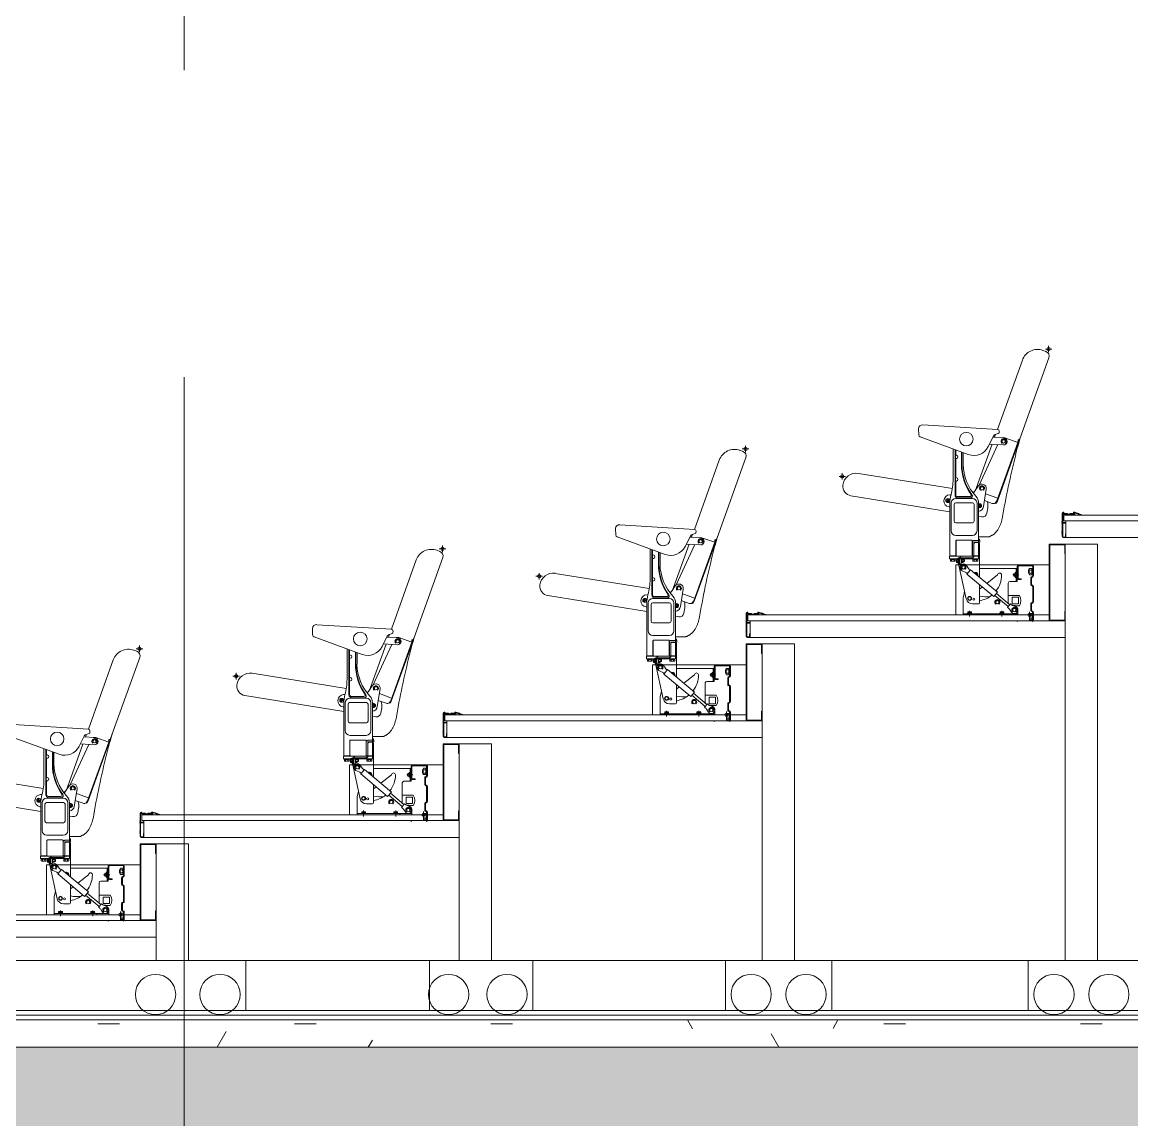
# Model space of a CAD drawing. Header units: millimetres. Extents: x 51154 to 151340, y -24069 to 30962.
# Drawn here: x 122429 to 125871, y -325 to 3080 of the extents above; entities that cross this region are included whole.
import ezdxf

# ---------------------------------------------------------------- set-up
doc = ezdxf.new("R2010")
doc.units = ezdxf.units.MM
for name, pattern in [('IMPORT-CENTRE2', [5625, 3750, -625, 625, -625]), ('IMPORT-HIDDEN2 _5_', [952.5, 635, -317.5]), ('Осевые', [6350, 1270, -952.5, 3175, -952.5])]:
    doc.linetypes.add(name, pattern=pattern)
for name, color, linetype, lineweight in [('Высотные отметки', 7, 'Continuous', 9), ('Отделка 2 _5_-1', 7, 'Continuous', 9), ('Перекрытия', 7, 'Continuous', 9), ('Стены', 7, 'Continuous', 9), ('Структура _1_', 7, 'Continuous', 18), ('Штриховка разреза-2', 7, 'Continuous', 9)]:
    doc.layers.add(name, color=color, linetype=linetype, lineweight=lineweight)
for name, color, linetype, lineweight, true_color in [('Ломаная-1-1', 9, 'Continuous', 9, 0x808080), ('Ломаная-1-2', 9, 'IMPORT-CENTRE2', 9, 0x808080), ('Ломаная-1-3', 9, 'IMPORT-HIDDEN2 _5_', 9, 0x808080), ('Оси-3', 7, 'Осевые', 9, 0xaaaaaa), ('Партер_ТХ_для_Разрез_dwg _2_-1', 9, 'Continuous', 9, 0x808080)]:
    doc.layers.add(name, color=color, linetype=linetype, lineweight=lineweight, true_color=true_color)

# ---------------------------------------------------------------- blocks, each defined once
blk = doc.blocks.new('Партер_ТХ_для_Разрез_dwg_A$C5B5051BF-8380807-Разрез 1-1')
at = {"layer": 'Ломаная-1-1'}
for p, q in [((122794.8, 626.4), (122794.8, 602.3)), ((122798, 628.1), (122799.7, 628.1)), ((122842.2, 627), (122844.2, 626.2)), ((122845.2, 625.9), (122847.2, 625.1)), ((122848.2, 624.8), (122855.3, 622.2)), ((122794.8, 601.3), (122794.8, 599.3)), ((122794.8, 598.3), (122794.8, 596.3)), ((122794.8, 595.3), (122794.8, 571.3)), ((122794.8, 570.3), (122794.8, 568.3)), ((122794.8, 567.3), (122794.8, 565.3)), ((122794.8, 564.3), (122794.8, 554.8))]:
    blk.add_line(p, q, dxfattribs=at)
at = {"layer": 'Ломаная-1-1', "flags": 128}
for points in [[(122796.6, 554.8), (122796.6, 596.3), (122806.8, 596.3), (122806.8, 598.1), (122796.6, 598.1), (122796.6, 624.3), (122809, 624.3), (122810.7, 621.3), (122819.7, 621.3), (122821.5, 624.3), (122832.4, 624.3), (122832.4, 621.3), (122834.2, 621.3), (122834.2, 627.9), (122852.7, 621.3), (122855.1, 621.3)], [(122841.2, 627.3), (122834.2, 629.9), (122830.7, 629.9), (122830.7, 628.1), (122832.4, 628.1), (122832.4, 626.1), (122819.2, 626.1), (122819.2, 624.1), (122811.2, 624.1), (122811.2, 626.1), (122798, 626.1), (122798, 628.1)], [(122799.7, 628.1), (122799.7, 629.9), (122798.3, 629.9)], [(122798.3, 551.3), (122806.8, 551.3), (122806.8, 563.1), (122805, 563.1), (122805, 553.1), (122798.3, 553.1)]]:
    blk.add_lwpolyline(points, dxfattribs=at)
at = {"layer": 'Ломаная-1-1'}
for centre, radius, start, end in [((122798.3, 626.4), 3.5, 90, 180), ((122841.7, 627.1), 0.5, 340.0939, 160.0939), ((122844.7, 626.1), 0.5, 340.0939, 160.0939), ((122847.7, 625), 0.5, 340.0939, 160.0939), ((122855.1, 621.8), 0.5, 270, 70.0939), ((122794.8, 601.8), 0.5, 90, 270), ((122794.8, 598.8), 0.5, 90, 270), ((122794.8, 595.8), 0.5, 90, 270), ((122794.8, 570.8), 0.5, 90, 270), ((122794.8, 567.8), 0.5, 90, 270), ((122794.8, 564.8), 0.5, 90, 270), ((122798.3, 554.8), 3.5, 180, 270), ((122798.3, 554.8), 1.7, 180, 270)]:
    blk.add_arc(centre, radius, start, end, dxfattribs=at)
blk = doc.blocks.new('Партер_ТХ_для_Разрез_dwg_A$C7A8620E8-8380808-Разрез 1-1')
at = {"layer": 'Ломаная-1-1', "flags": 128}
blk.add_lwpolyline([(123784.8, 633.3), (123784.8, 603.3), (123734.8, 603.3), (123734.8, 841.3), (123784.8, 841.3), (123784.8, 811.3), (123782.8, 811.3), (123782.8, 839.3), (123736.8, 839.3), (123736.8, 605.3), (123782.8, 605.3), (123782.8, 633.3)], close=True, dxfattribs=at)
blk = doc.blocks.new('Партер_ТХ_для_Разрез_dwg_A$C5df4dec9-8380809-Разрез 1-1')
at = {"layer": 'Ломаная-1-1'}
for p, q in [((123722.9, 1446.3), (123742.9, 1446.3)), ((123732.9, 1436.3), (123732.9, 1456.3)), ((123651.5, 1411.8), (123574.3, 1196.8)), ((123733.9, 1419.4), (123643.5, 1167.8)), ((123715.5, 1442), (123724.9, 1438.6)), ((123574.7, 1196.8), (123342.6, 1211.1)), ((123334.7, 1173.5), (123483.8, 1119)), ((123561.7, 1175.7), (123545.8, 1143.7)), ((123560.2, 1172.7), (123594.1, 1170.6)), ((123568.6, 1181.1), (123565.5, 1172.4)), ((123567.6, 1180.7), (123577, 1183.9)), ((123579.1, 1186.5), (123579.4, 1191.5)), ((123436.7, 1042.3), (123436.7, 1136.2)), ((123557.7, 1150.8), (123509.5, 1016.6)), ((123517.9, 1024.4), (123575.7, 1149.7)), ((123549.6, 1151.3), (123592.8, 1148.7)), ((123587.7, 1159.6), (123588.4, 1159.6)), ((123589.5, 1156.5), (123588.5, 1154)), ((123592.1, 1164.4), (123591.8, 1165.2)), ((123594.8, 1164.4), (123595.1, 1165.2)), ((123597.4, 1156.5), (123598.4, 1154)), ((123599.2, 1159.6), (123598.4, 1159.6)), ((123442.7, 993.3), (123442.7, 1134)), ((123444.7, 1119.2), (123444.7, 1133.3)), ((123444.7, 1049.2), (123444.7, 1104.3)), ((123462.7, 1088.3), (123462.7, 1126.7)), ((123464.2, 1088.3), (123464.2, 1126.2)), ((123467.7, 1088.3), (123467.7, 1124.9)), ((123082.9, 1051.3), (123102.9, 1051.3)), ((123092.9, 1041.3), (123092.9, 1061.3)), ((123434.4, 1013.2), (123142.8, 1060.4)), ((123444.7, 994.3), (123444.7, 1034.3)), ((123502, 1002.2), (123496.2, 1003.2)), ((123503.5, 1004.1), (123514.9, 1021.3)), ((123520.4, 1013.8), (123521.2, 1013.8)), ((123522.3, 1010.7), (123521.2, 1008.2)), ((123524.8, 1018.6), (123524.5, 1019.4)), ((123527.5, 1018.6), (123527.9, 1019.4)), ((123530.1, 1010.7), (123531.1, 1008.2)), ((123530.7, 957.3), (123539.5, 1011.6)), ((123532, 1013.8), (123531.2, 1013.8)), ((123119.9, 991.2), (123426.7, 941.5)), ((123417.3, 975.6), (123417.3, 976.8)), ((123419.8, 979.3), (123421, 979.3)), ((123421, 973.1), (123419.8, 973.1)), ((123423.5, 976.8), (123423.5, 975.6)), ((123426.3, 994.1), (123430.4, 994.3)), ((123426.7, 805.3), (123426.7, 967.3)), ((123430.9, 882.3), (123430.9, 968.3)), ((123439.8, 911.9), (123439.8, 964.2)), ((123444.9, 969.3), (123496.9, 969.3)), ((123445.4, 982.8), (123496.4, 982.8)), ((123450.7, 988.3), (123488.6, 988.3)), ((123451.7, 984.3), (123490.4, 984.3)), ((123502, 911.9), (123502, 964.2)), ((123510.9, 968.3), (123510.9, 882.3)), ((123515.7, 805.3), (123515.7, 968.9)), ((123533.7, 976), (123558.4, 967.1)), ((123575.2, 983.4), (123537.1, 997.1)), ((123424.2, 956.4), (123426.7, 956)), ((123516, 959.6), (123516, 960.8)), ((123518.5, 963.3), (123519.7, 963.3)), ((123519.7, 957.1), (123518.5, 957.1)), ((123522.2, 960.8), (123522.2, 959.6)), ((123544.3, 953.3), (123541.7, 937)), ((123444.9, 906.8), (123496.9, 906.8)), ((123515.7, 927.1), (123525.7, 925.5)), ((123496.4, 867.8), (123445.4, 867.8)), ((123445.3, 805.3), (123445.3, 851.3)), ((123445.9, 850.3), (123445.9, 806.3)), ((123494.6, 853.3), (123447.3, 853.3)), ((123495.9, 806.3), (123495.9, 850.3)), ((123496.6, 851.3), (123496.6, 805.3)), ((123515.7, 846.3), (123515.9, 846.3)), ((123518.9, 843.3), (123518.9, 738.5)), ((123427.7, 804.3), (123444.3, 804.3)), ((123433.9, 793.3), (123435.9, 795.3)), ((123435.9, 793.3), (123437.9, 795.3)), ((123447.2, 794.7), (123447.2, 784.9)), ((123497.6, 804.3), (123514.7, 804.3)), ((123503.9, 793.3), (123505.9, 795.3)), ((123505.9, 793.3), (123507.9, 795.3)), ((123442.2, 787.8), (123429.6, 787.8)), ((123452.7, 789.8), (123451.2, 791.3)), ((123452.7, 788.3), (123451.2, 789.8)), ((123477.5, 671), (123453.4, 780.3)), ((123461.9, 791.3), (123463.4, 789.8)), ((123461.9, 789.8), (123463.4, 788.3)), ((123463.1, 768.7), (123463.9, 768.7)), ((123465, 765.5), (123464, 763.1)), ((123474.4, 754.2), (123464.4, 758.6)), ((123467.6, 773.5), (123467.2, 774.2)), ((123470.3, 773.5), (123470.6, 774.2)), ((123472.8, 765.5), (123473.9, 763.1)), ((123474.7, 768.7), (123473.9, 768.7)), ((123484.1, 765.8), (123478, 774.8)), ((123489.9, 760.2), (123486.9, 762.7)), ((123512.2, 787.8), (123499.6, 787.8)), ((123632.4, 765.3), (123632.4, 725.3)), ((123480.9, 749.5), (123477.9, 752)), ((123504.3, 750.8), (123504.2, 750.8)), ((123507.3, 750.1), (123507.6, 750.8)), ((123511.7, 745.3), (123510.9, 745.3)), ((123541.7, 719.3), (123574.9, 745.3)), ((123640.9, 745.3), (123621.8, 745.3)), ((123624.4, 747.3), (123624.4, 743.3)), ((123625.2, 745.3), (123628.4, 745.3)), ((123628.4, 749.3), (123628.4, 741.3)), ((123632.4, 751.8), (123630.4, 751.8)), ((123630.4, 738.8), (123632.4, 738.8)), ((123468.5, 677.9), (123472.5, 693.7)), ((123518.9, 715), (123518.9, 658.3)), ((123518.9, 701.5), (123527.2, 708)), ((123607.9, 720.3), (123607.9, 659.3)), ((123515.9, 655.3), (123497, 655.3)), ((123566, 682.1), (123607.7, 647)), ((123568, 661), (123568.8, 661)), ((123569.9, 657.9), (123568.8, 655.4)), ((123571.1, 688.2), (123612.9, 653.1)), ((123572.4, 665.8), (123572.1, 666.6)), ((123575.1, 665.8), (123575.5, 666.6)), ((123577.7, 657.9), (123578.7, 655.4)), ((123579.6, 661), (123578.8, 661)), ((123607.9, 682), (123642.2, 682)), ((123619.8, 675), (123619.8, 657)), ((123638.8, 676), (123620.8, 676)), ((123620.8, 656), (123638.8, 656)), ((123639.8, 657), (123639.8, 675)), ((123677.6, 655.8), (123677.6, 635.8)), ((123679.9, 655.8), (123679.9, 635.8)), ((123467.9, 624.8), (123637.9, 624.8)), ((123487.9, 626.8), (123486.4, 625.3)), ((123487.9, 616.3), (123487.9, 634.3)), ((123489.4, 626.8), (123487.9, 625.3)), ((123587.9, 626.8), (123586.4, 625.3)), ((123587.9, 616.3), (123587.9, 634.3)), ((123589.4, 626.8), (123587.9, 625.3)), ((123590.8, 626.8), (123590.8, 630.3)), ((123600.9, 624.8), (123600.9, 621.3)), ((123611.6, 639.1), (123617.7, 630.1)), ((123621, 636.3), (123621.8, 636.3)), ((123621.3, 650.7), (123631.2, 646.3)), ((123622.9, 633.1), (123621.8, 630.7)), ((123625.4, 641.1), (123625.1, 641.8)), ((123628.1, 641.1), (123628.5, 641.8)), ((123628.7, 650), (123642.2, 650)), ((123630.7, 633.1), (123631.7, 630.7)), ((123632.6, 636.3), (123631.8, 636.3)), ((123663.9, 621.3), (123683.9, 621.3)), ((123673.9, 611.3), (123673.9, 631.3)), ((123673.9, 621.3), (123673.9, 603.3)), ((123679.5, 632.5), (123682.9, 630.5)), ((123680.7, 634.5), (123684, 632.5)), ((123683.4, 624.8), (123681.9, 624.8)), ((123683.6, 604.6), (123683.6, 629.2)), ((123685.9, 604.6), (123685.9, 629.2)), ((123635.9, 602.6), (123635.9, 601.3)), ((123682.1, 603.1), (123636.4, 603.1)), ((123681.9, 606.8), (123683.4, 606.8))]:
    blk.add_line(p, q, dxfattribs=at)
at = {"layer": 'Ломаная-1-1', "flags": 128}
for points in [[(123329.4, 1199.4), (123329.3, 1198.4), (123330.1, 1179.8)], [(123597.5, 1170.9), (123637.4, 1156.6), (123638.1, 1164.5), (123640.1, 1164.4), (123639.4, 1156.1), (123574, 974.1), (123569.3, 967.3), (123567.7, 968.5), (123572.2, 975), (123637.4, 1156.6)], [(123515.7, 856.5), (123519, 856.5), (123519, 853.3), (123515.7, 853.3)], [(123515.7, 847.3), (123519.4, 847.3), (123519.4, 852.3), (123515.7, 852.3)], [(123443.6, 795.3), (123443.6, 793.3), (123428.2, 793.3), (123428.2, 795.3)], [(123428.4, 793.3), (123428.4, 788.5), (123429.6, 787.8), (123432.2, 788.5), (123432.2, 793.3)], [(123443.4, 793.3), (123443.4, 788.5), (123442.2, 787.8), (123439.7, 788.5), (123439.7, 793.3)], [(123447.6, 795.3), (123447.2, 794.7), (123447.7, 792.6), (123451.2, 792.6)], [(123451.2, 795.3), (123451.2, 783.7), (123452.7, 783.7)], [(123455.9, 795.3), (123455.9, 780.3), (123452.7, 780.3), (123452.7, 795.3)], [(123456.9, 795.3), (123456.9, 779.8), (123461.9, 779.8), (123461.9, 795.3)], [(123461.9, 783.7), (123463.4, 783.7), (123463.4, 795.3)], [(123463.4, 795.5), (123467.9, 795.5), (123468.1, 795.3), (123468.4, 794.7), (123467.9, 792.6), (123463.4, 792.6)], [(123463.4, 784), (123467.9, 784), (123468.4, 784.9), (123468.4, 794.7)], [(123468.4, 792.8), (123471.2, 792.8), (123472.2, 791.8), (123472.2, 787.8), (123471.2, 786.8), (123468.4, 786.8)], [(123513.6, 795.3), (123513.6, 793.3), (123498.2, 793.3), (123498.2, 795.3)], [(123498.4, 793.3), (123498.4, 788.5), (123499.6, 787.8), (123502.2, 788.5), (123502.2, 793.3)], [(123513.4, 793.3), (123513.4, 788.5), (123512.2, 787.8), (123509.7, 788.5), (123509.7, 793.3)], [(123451.2, 784), (123447.7, 784), (123447.2, 784.9), (123447.7, 786.9), (123451.2, 786.9)], [(123463.4, 786.9), (123467.9, 786.9), (123468.4, 784.9), (123467.9, 786.9)], [(123518.9, 765.3), (123635.9, 765.3), (123635.9, 725.3), (123612.9, 725.3)], [(123629.4, 751.3), (123628.4, 749.3), (123625.2, 749.3)], [(123629.4, 739.3), (123628.4, 741.3), (123625.2, 741.3)], [(123467.9, 673.1), (123467.9, 621.3), (123637.9, 621.3), (123637.9, 636.6)], [(123617.8, 652.9), (123614.8, 655.4), (123605.8, 644.7), (123608.8, 642.2)], [(123481.8, 625.3), (123481.8, 626.8), (123494, 626.8), (123494, 625.3)], [(123482.2, 626.8), (123482.2, 630.3), (123483, 630.8), (123485, 630.3), (123485, 626.8)], [(123483, 630.8), (123492.8, 630.8), (123493.7, 630.3), (123493.7, 626.8)], [(123490.8, 626.8), (123490.8, 630.3), (123492.8, 630.8), (123490.8, 630.3)], [(123581.8, 625.3), (123581.8, 626.8), (123594, 626.8), (123594, 625.3)], [(123582.2, 626.8), (123582.2, 630.3), (123583, 630.8)], [(123585, 626.8), (123585, 630.3), (123583, 630.8), (123592.8, 630.8), (123590.8, 630.3), (123592.8, 630.8), (123593.7, 630.3), (123593.7, 626.8)], [(123635, 643.7), (123627.9, 650.8), (123621.2, 650.8)], [(123681.9, 620.7), (123675.8, 620.7), (123674.9, 624), (123675.8, 625.6), (123681.9, 625.6), (123681.9, 606), (123675.8, 606), (123674.9, 607.5), (123674.9, 624)], [(123674.9, 607.5), (123675.8, 610.9), (123681.9, 610.9)]]:
    blk.add_lwpolyline(points, dxfattribs=at)
for points in [[(123425.9, 803.3), (123425.9, 795.3), (123515.9, 795.3), (123515.9, 803.3)], [(123479.6, 747.9), (123562.7, 678.2), (123574.3, 692), (123491.2, 761.7)], [(123635.9, 734.6), (123635.9, 772)], [(123638.2, 734.6), (123638.2, 772)], [(123639.7, 775.8), (123682.1, 775.8)], [(123639.7, 773.5), (123682.1, 773.5)], [(123671.1, 751.8), (123671.1, 759.8), (123672.1, 760.8), (123672.9, 760.8), (123672.1, 760.8), (123671.1, 759.8)], [(123680, 750.9), (123680.9, 747.5), (123680, 746), (123673.8, 746), (123672.9, 747.5), (123672.9, 764), (123673.8, 760.7), (123680, 760.7), (123680.9, 764), (123680, 765.6), (123673.8, 765.6), (123672.9, 764), (123672.9, 747.5), (123673.8, 750.9)], [(123672.9, 764), (123673.8, 760.7), (123680, 760.7), (123680.9, 764), (123680, 765.6), (123673.8, 765.6)], [(123680.9, 746.6), (123683.4, 746.6), (123680.9, 746.6), (123680.9, 765), (123683.4, 765), (123680.9, 765)], [(123680.9, 758.3), (123683.4, 755.8)], [(123683.6, 772), (123683.6, 742.3)], [(123685.9, 772), (123685.9, 742.3)], [(123629.4, 752.8), (123629.4, 737.8), (123630.4, 737.8), (123630.4, 752.8)], [(123647.4, 733.1), (123639.7, 733.1)], [(123647.4, 730.8), (123639.7, 730.8)], [(123647.9, 731.3), (123647.9, 732.6)], [(123672.1, 750.8), (123672.9, 750.8), (123672.1, 750.8), (123671.1, 751.8)], [(123680.9, 747.5), (123680, 746), (123673.8, 746), (123672.9, 747.5), (123673.8, 750.9), (123680, 750.9)], [(123677.6, 715.8), (123677.6, 735.8)], [(123682.9, 741), (123679.5, 739.1)], [(123679.9, 715.8), (123679.9, 735.8)], [(123684, 739), (123680.7, 737.1)], [(123680.9, 755.8), (123683.4, 753.3)], [(123682.9, 710.5), (123679.5, 712.5)], [(123684, 712.5), (123680.7, 714.5)], [(123683.6, 709.2), (123683.6, 662.3)], [(123685.9, 709.2), (123685.9, 662.3)], [(123492.9, 669.6), (123487.9, 666.7), (123482.9, 669.6), (123482.9, 675.3), (123487.9, 678.2), (123492.9, 675.3)], [(123682.9, 661), (123679.5, 659.1)], [(123684, 659), (123680.7, 657.1)]]:
    blk.add_lwpolyline(points, close=True, dxfattribs=at)
at = {"layer": 'Ломаная-1-1'}
for centre, radius in [((123732.9, 1446.3), 5), ((123477.7, 1166.8), 21), ((123593.4, 1159.6), 5), ((123092.9, 1051.3), 5), ((123526.2, 1013.8), 5), ((123420.4, 976.2), 6.2), ((123420.4, 976.2), 5.88), ((123468.9, 768.7), 5), ((123487.9, 672.5), 6.1), ((123487.9, 672.5), 5), ((123500.7, 670.5), 3.1), ((123573.8, 661), 5), ((123626.8, 636.3), 5), ((123673.9, 621.3), 5)]:
    blk.add_circle(centre, radius, dxfattribs=at)
for centre, radius, start, end in [((123698.6, 1394.9), 50, 70.2389, 160.2389), ((123719.8, 1424.5), 15, 340.2389, 70.2389), ((123341.9, 1198.7), 12.5, 86.4594, 176.4594), ((123337.1, 1180.1), 7, 182.4594, 249.9164), ((123570.7, 1171.3), 10, 108.2608, 153.5273), ((123574.4, 1191.8), 5, 356.4594, 86.4594), ((123576.1, 1186.7), 3, 288.2608, 356.4594), ((123593.4, 1159.6), 12, 70.2389, 110.0325), ((123593.4, 1159.6), 11, 266.476, 86.476), ((123501, 1165.9), 50, 249.9164, 333.5273), ((123593.4, 1159.6), 8, 314.3628, 225.6372), ((123593.4, 1159.6), 6.2, 110.7491, 176.0454), ((123587.7, 1160), 0.4, 176.0454, 270), ((123588.1, 1154.2), 0.4, 225.6372, 337.2423), ((123591.4, 1165.1), 0.4, 22.7577, 110.7491), ((123595.5, 1165.1), 0.4, 69.2509, 157.2423), ((123593.4, 1159.6), 6.2, 3.9546, 69.2509), ((123598.8, 1154.2), 0.4, 202.7577, 314.3628), ((123599.2, 1160), 0.4, 270, 3.9546), ((123638.8, 1169.5), 5, 270.3324, 340.2389), ((123461.9, 1112.1), 18, 165.4619, 196.4847), ((123447.2, 1119.2), 2.5, 180, 266.1774), ((123447.2, 1104.3), 2.5, 93.8226, 180), ((123446.7, 1111.8), 5, 273.8226, 86.1774), ((123624.2, 1088.5), 161.5, 180.0933, 215.2308), ((123624.2, 1088.5), 160, 180.0933, 216.2942), ((123617.6, 1091.3), 150, 181.1497, 222.8476), ((123136.2, 1019.5), 41.5, 80.798, 173.2899), ((123256.7, 1041.4), 180, 344.6396, 0.2654), ((123461.9, 1042.1), 18, 165.4619, 196.4847), ((123447.2, 1049.2), 2.5, 180, 266.1774), ((123447.2, 1034.3), 2.5, 93.8226, 180), ((123446.7, 1041.8), 5, 273.8226, 86.1774), ((123124.7, 1020.8), 30, 173.2899, 260.798), ((123491, 1012.4), 15, 301.7028, 326.3235), ((123537.8, 1006.4), 30, 160.2389, 171.2397), ((123526.2, 1013.8), 13.5, 350.798, 146.3235), ((123526.2, 1013.8), 8, 314.3628, 225.6372), ((123526.2, 1013.8), 6.2, 110.7491, 176.0454), ((123520.4, 1014.2), 0.4, 176.0454, 270), ((123520.9, 1008.4), 0.4, 225.6372, 337.2423), ((123524.1, 1019.2), 0.4, 22.7577, 110.7491), ((123528.2, 1019.2), 0.4, 69.2509, 157.2423), ((123526.2, 1013.8), 6.2, 3.9546, 69.2509), ((123531.5, 1008.4), 0.4, 202.7577, 314.3628), ((123532, 1014.2), 0.4, 270, 3.9546), ((123427.2, 975.1), 19, 92.9046, 260.798), ((123417.3, 979.3), 2.5, 270, 0), ((123417.3, 973.1), 2.5, 0, 90), ((123423.5, 979.3), 2.5, 180, 270), ((123423.5, 973.1), 2.5, 90, 180), ((123526.7, 967.3), 100, 164.6396, 180), ((123445.4, 968.3), 14.5, 90, 180), ((123444.9, 964.2), 5.1, 90, 180), ((123451.7, 993.3), 9, 180, 270), ((123450.7, 994.3), 6, 180, 270), ((123488.6, 992.8), 4.5, 270, 35.2308), ((123490.4, 990.3), 6, 270, 36.2942), ((123496.4, 968.3), 14.5, 0, 90), ((123496.9, 964.2), 5.1, 0, 90), ((123485.7, 968.9), 30, 0, 42.8476), ((123519.1, 960.2), 6.2, 236.0931, 123.9069), ((123519.1, 960.2), 5.88, 233.9889, 126.0111), ((123503.4, 960), 41.5, 350.798, 17.8877), ((123561.8, 976.6), 10, 250.2389, 305.9877), ((123512.9, 960.2), 18, 278.7173, 350.798), ((123516, 963.3), 2.5, 270, 0), ((123516, 957.1), 2.5, 0, 90), ((123522.2, 963.3), 2.5, 180, 270), ((123522.2, 957.1), 2.5, 90, 180), ((123527.9, 939.3), 14, 260.798, 350.798), ((123444.9, 911.9), 5.1, 180, 270), ((123496.9, 911.9), 5.1, 270, 360), ((123445.4, 882.3), 14.5, 180, 270), ((123496.4, 882.3), 14.5, 270, 360), ((123447.3, 851.3), 2, 90, 180), ((123448.9, 850.3), 3, 90, 180), ((123492.9, 850.3), 3, 0, 90), ((123494.6, 851.3), 2, 0, 90), ((123515.9, 843.3), 3, 0, 90), ((123427.7, 805.3), 1, 180, 270), ((123444.3, 805.3), 1, 270, 0), ((123448.9, 806.3), 3, 180, 270), ((123455.9, 789.8), 8.67, 160.6265, 199.3735), ((123459.7, 789.8), 8.67, 340.6265, 19.3735), ((123492.9, 806.3), 3, 270, 0), ((123497.6, 805.3), 1, 180, 270), ((123514.7, 805.3), 1, 270, 0), ((123435.9, 798.3), 10.5, 249.065, 290.935), ((123468.9, 768.7), 11, 34.0174, 246.0067), ((123468.9, 768.7), 8, 314.3628, 225.6372), ((123468.9, 768.7), 6.2, 110.7491, 176.0454), ((123463.1, 769.1), 0.4, 176.0454, 270), ((123463.6, 763.2), 0.4, 225.6372, 337.2423), ((123466.9, 774.1), 0.4, 22.7577, 110.7491), ((123471, 774.1), 0.4, 69.2509, 157.2423), ((123468.9, 768.7), 6.2, 3.9546, 69.2509), ((123474.2, 763.2), 0.4, 202.7577, 314.3628), ((123474.7, 769.1), 0.4, 270, 3.9546), ((123496.5, 774.2), 15, 214.0174, 230.0121), ((123505.9, 798.3), 10.5, 249.065, 290.935), ((123639.7, 772), 3.8, 90, 180), ((123639.7, 772), 3.8, 90, 180), ((123639.7, 772), 1.5, 90, 180), ((123639.7, 772), 1.5, 90, 180), ((123686.8, 755.8), 13.9, 159.3001, 200.6999), ((123686.8, 755.8), 13.9, 159.3001, 200.6999), ((123667.1, 755.8), 13.9, 339.3001, 20.6999), ((123667.1, 755.8), 13.9, 339.3001, 20.6999), ((123682.1, 772), 3.8, 0, 90), ((123682.1, 772), 3.8, 0, 90), ((123682.1, 772), 1.5, 0, 90), ((123682.1, 772), 1.5, 0, 90), ((123468.3, 740.5), 15, 50.0121, 66.0067), ((123505.9, 745.3), 8, 343.2115, 116.8127), ((123503.9, 750.7), 0.4, 22.7577, 87.7552), ((123505.9, 745.3), 5, 359.0838, 100.9404), ((123508, 750.7), 0.4, 69.2509, 157.2423), ((123505.9, 745.3), 6.2, 3.9546, 69.2509), ((123511.7, 745.7), 0.4, 270, 3.9546), ((123505.9, 745.3), 81, 322.2437, 0), ((123580.9, 745.3), 6, 0, 180), ((123612.9, 720.3), 5, 90, 180), ((123627.5, 747.3), 3.04, 138.8879, 221.1121), ((123627.5, 743.3), 3.04, 138.8879, 221.1121), ((123639.7, 734.6), 3.8, 180, 270), ((123639.7, 734.6), 3.8, 180, 270), ((123639.7, 734.6), 1.5, 180, 270), ((123639.7, 734.6), 1.5, 180, 270), ((123647.4, 732.6), 0.5, 0, 90), ((123647.4, 732.6), 0.5, 0, 90), ((123647.4, 731.3), 0.5, 270, 0), ((123647.4, 731.3), 0.5, 270, 0), ((123681.4, 735.8), 3.8, 120, 180), ((123681.4, 735.8), 3.8, 120, 180), ((123681.4, 735.8), 1.5, 120, 180), ((123681.4, 735.8), 1.5, 120, 180), ((123682.1, 742.3), 1.5, 300, 0), ((123682.1, 742.3), 1.5, 300, 0), ((123682.1, 742.3), 3.8, 300, 0), ((123682.1, 742.3), 3.8, 300, 0), ((123681.4, 715.8), 3.8, 180, 240), ((123681.4, 715.8), 3.8, 180, 240), ((123681.4, 715.8), 1.5, 180, 240), ((123681.4, 715.8), 1.5, 180, 240), ((123682.1, 709.2), 1.5, 0, 60), ((123682.1, 709.2), 1.5, 0, 60), ((123682.1, 709.2), 3.8, 0, 60), ((123682.1, 709.2), 3.8, 0, 60), ((123487.9, 673.1), 20, 166, 180), ((123497, 675.3), 20, 192.4, 270), ((123515.9, 658.3), 3, 270, 0), ((123505.9, 745.3), 81, 279.2356, 309.4511), ((123537.8, 757.3), 80, 256.3642, 280.0898), ((123573.8, 661), 8, 314.3628, 225.6372), ((123573.8, 661), 6.2, 110.7491, 176.0454), ((123568, 661.4), 0.4, 176.0454, 270), ((123568.5, 655.5), 0.4, 225.6372, 337.2423), ((123571.7, 666.4), 0.4, 22.7577, 110.7491), ((123575.8, 666.4), 0.4, 69.2509, 157.2423), ((123573.8, 661), 6.2, 3.9546, 69.2509), ((123579.1, 655.5), 0.4, 202.7577, 314.3628), ((123579.6, 661.4), 0.4, 270, 3.9546), ((123616.4, 659.3), 8.5, 180, 195.0326), ((123620.8, 675), 1, 90, 180), ((123620.8, 657), 1, 180, 270), ((123638.8, 675), 1, 0, 90), ((123638.8, 657), 1, 270, 0), ((123616.8, 666), 30, 327.769, 32.231), ((123681.4, 655.8), 3.8, 120, 180), ((123681.4, 655.8), 3.8, 120, 180), ((123681.4, 655.8), 1.5, 120, 180), ((123681.4, 655.8), 1.5, 120, 180), ((123682.1, 662.3), 1.5, 300, 0), ((123682.1, 662.3), 1.5, 300, 0), ((123682.1, 662.3), 3.8, 300, 0), ((123682.1, 662.3), 3.8, 300, 0), ((123487.9, 622.1), 8.67, 70.6265, 109.3735), ((123587.9, 622.1), 8.67, 70.6265, 109.3735), ((123599.1, 630.7), 15, 34.0174, 50.0121), ((123626.8, 636.3), 11, 214.0174, 66.0067), ((123627.4, 664.4), 15, 230.0121, 246.0067), ((123626.8, 636.3), 8, 314.3628, 225.6372), ((123626.8, 636.3), 6.2, 110.7491, 176.0454), ((123621, 636.7), 0.4, 176.0454, 270), ((123624.7, 641.7), 0.4, 22.7577, 110.7491), ((123628.8, 641.7), 0.4, 69.2509, 157.2423), ((123626.8, 636.3), 6.2, 3.9546, 69.2509), ((123632.6, 636.7), 0.4, 270, 3.9546), ((123627.9, 636.6), 10, 0, 45), ((123688.8, 615.8), 13.9, 159.3001, 200.6999), ((123681.4, 635.8), 3.8, 180, 240), ((123681.4, 635.8), 1.5, 180, 240), ((123682.1, 629.2), 1.5, 0, 60), ((123682.1, 629.2), 3.8, 0, 60), ((123636.4, 602.6), 0.5, 90, 180), ((123636.4, 601.3), 0.5, 180, 270), ((123682.1, 604.6), 1.5, 270, 0), ((123682.1, 604.6), 3.8, 270, 0)]:
    blk.add_arc(centre, radius, start, end, dxfattribs=at)
at = {"layer": 'Ломаная-1-2'}
for p, q in [((123515.7, 863.8), (123546.8, 863.8)), ((123557, 867.7), (123555.1, 868.2))]:
    blk.add_line(p, q, dxfattribs=at)
for centre, radius, start, end in [((124550.8, 894.6), 946.8, 162.2759, 166.3405), ((126232.3, 465.2), 2682.2, 165.9081, 170.2566), ((123489.1, 939.3), 101.6, 328.1682, 348.5489), ((123546.8, 873.8), 10, 270.05, 325.7988), ((123530.8, 913), 52.3, 299.9398, 328.5624)]:
    blk.add_arc(centre, radius, start, end, dxfattribs=at)
at = {"layer": 'Ломаная-1-3'}
for p, q in [((123445.9, 850.3), (123445.9, 806.3)), ((123492.9, 853.3), (123448.9, 853.3)), ((123495.9, 806.3), (123495.9, 850.3)), ((123495.9, 845.8), (123495.9, 804.8)), ((123500.9, 804.8), (123500.9, 845.8)), ((123515.7, 852.3), (123502.4, 852.3)), ((123502.4, 847.3), (123515.7, 847.3)), ((123448.9, 803.3), (123492.9, 803.3)), ((123452.7, 795.3), (123452.7, 797.3)), ((123455.9, 797.3), (123455.9, 795.3)), ((123456.9, 796.8), (123456.9, 795.3)), ((123461.9, 795.3), (123461.9, 796.8)), ((123494.4, 803.3), (123463.4, 803.3)), ((123463.4, 798.3), (123494.4, 798.3))]:
    blk.add_line(p, q, dxfattribs=at)
at = {"layer": 'Ломаная-1-3', "flags": 128}
for points in [[(123453.4, 780.3), (123451, 791.4), (123450.9, 792), (123450.9, 795.3), (123451.7, 797.3), (123453.9, 798.3), (123497.9, 798.3), (123500.9, 801.3), (123500.9, 843.3), (123503.9, 846.3), (123515.7, 846.3)], [(123451.2, 795.5), (123447.7, 795.5), (123447.6, 795.3)], [(123452.7, 795.9), (123451.2, 795.9), (123451.2, 795.3)], [(123461.9, 795.9), (123463.4, 795.9), (123463.4, 795.3)]]:
    blk.add_lwpolyline(points, dxfattribs=at)
at = {"layer": 'Ломаная-1-3'}
for centre, radius, start, end in [((123448.9, 850.3), 3, 90, 180), ((123492.9, 850.3), 3, 0, 90), ((123502.4, 845.8), 6.5, 90, 180), ((123502.4, 845.8), 1.5, 90, 180), ((123448.9, 806.3), 3, 180, 270), ((123463.4, 796.8), 6.5, 90, 175.5883), ((123463.4, 796.8), 6.5, 175.5883, 180), ((123463.4, 796.8), 1.5, 160.5288, 180), ((123463.4, 796.8), 1.5, 90, 160.5288), ((123492.9, 806.3), 3, 270, 0), ((123494.4, 804.8), 6.5, 270, 0), ((123494.4, 804.8), 1.5, 270, 0)]:
    blk.add_arc(centre, radius, start, end, dxfattribs=at)
blk = doc.blocks.new('Партер_ТХ_для_Разрез_dwg_A$C185B33A0-8380810-Разрез 1-1')
blk.add_blockref('Партер_ТХ_для_Разрез_dwg_A$C5df4dec9-8380809-Разрез 1-1', (0, 0))
blk = doc.blocks.new('Партер_ТХ_для_Разрез_dwg_A$Cfd047b09-8380811-Разрез 1-1')
at = {"layer": 'Ломаная-1-1', "flags": 128}
for points in [[(123734.8, 621.3), (123734.8, 776.3), (123444.8, 776.3), (123444.8, 621.3)], [(123784.8, 603.3), (122799.8, 603.3), (122799.8, 621.3), (123734.8, 621.3), (123444.8, 621.3)], [(122806.8, 603.3), (122806.8, 551.3), (123784.8, 551.3)]]:
    blk.add_lwpolyline(points, dxfattribs=at)
for name in ['Партер_ТХ_для_Разрез_dwg_A$C185B33A0-8380810-Разрез 1-1', 'Партер_ТХ_для_Разрез_dwg_A$C7A8620E8-8380808-Разрез 1-1', 'Партер_ТХ_для_Разрез_dwg_A$C5B5051BF-8380807-Разрез 1-1']:
    blk.add_blockref(name, (0, 0))
blk = doc.blocks.new('Партер_ТХ_для_Разрез_dwg _2_-8380805-Разрез 1-1')
at = {"layer": 'Ломаная-1-1'}
for p, q in [((125664.8, 1461.3), (125664.8, 168.8)), ((124824.8, 1151.3), (124824.8, 168.8)), ((123122.8, 168.8), (123122.8, 13.8)), ((123692.8, 168.8), (123692.8, 13.8)), ((124012.8, 168.8), (124012.8, 13.8)), ((124610.4, 168.8), (124610.4, 13.8)), ((124940.4, 168.8), (124940.4, 13.8)), ((125549.8, 168.8), (125549.8, 13.8)), ((121856.8, 13.8), (128594.8, 14.2))]:
    blk.add_line(p, q, dxfattribs=at)
at = {"layer": 'Ломаная-1-1', "flags": 128}
for points in [[(121856.8, 168.8), (128594.8, 168.8), (128594.8, 2391.3)], [(125664.8, 1461.3), (125764.8, 1461.3), (125764.8, 168.8)], [(124824.8, 1151.3), (124724.8, 1151.3), (124724.8, 168.8)], [(123784.8, 168.8), (123784.8, 841.3), (123884.8, 841.3), (123884.8, 168.8)], [(122844.8, 168.8), (122844.8, 531.3), (122944.8, 531.3), (122944.8, 168.8)]]:
    blk.add_lwpolyline(points, dxfattribs=at)
at = {"layer": 'Ломаная-1-1'}
for centre in [(122842.8, 63.8), (123042.8, 63.8), (123751.8, 63.8), (123932.8, 63.8), (124690.3, 63.8), (124860.4, 63.8), (125629.5, 63.8), (125799.8, 63.8)]:
    blk.add_circle(centre, 62.5, dxfattribs=at)
for p in [(2860, 930), (1880, 620), (940, 310), (0, 0), (-940, -310)]:
    blk.add_blockref('Партер_ТХ_для_Разрез_dwg_A$Cfd047b09-8380811-Разрез 1-1', p)

msp = doc.modelspace()

# ---------------------------------------------------------------- hatches: boundary and pattern name
at = {"layer": 'Штриховка разреза-2'}
h = msp.add_hatch(dxfattribs=at)
h.set_pattern_fill('FP_4', color=256, style=0, pattern_type=2)
h.set_pattern_definition([(0, (99498.54, 6475), (812.8, 203.2), [67.056, -542.544, 67.056, -542.544, -3251.2]), (0, (99498.54, 6475), (812.8, 203.2), [-1219.2, 67.056, -1152.144, 67.056, -542.544, -1422.4]), (0, (99498.54, 6475), (812.8, 203.2), [-3048, 67.056, -339.344, 67.056, -948.944]), (120, (99803.34, 6576.6), (-582.3764, 602.3054), [67.056, -542.544, 67.056, -3793.744]), (120, (99803.34, 6576.6), (-582.3764, 602.3054), [-676.656, -542.544, 67.056, -1152.144, -2032]), (120, (99803.34, 6576.6), (-582.3764, 602.3054), [-2438.4, 67.056, -542.544, 67.056, -1355.344]), (120, (99803.34, 6576.6), (-582.3764, 602.3054), [-3115.056, -339.344, 67.056, -948.944]), (240, (99904.94, 6983), (-230.4236, -805.5054), [67.056, -542.544, 67.056, -542.544, -3251.2]), (240, (99904.94, 6983), (-230.4236, -805.5054), [-1219.2, 67.056, -1152.144, 67.056, -542.544, -1422.4]), (240, (99904.94, 6983), (-230.4236, -805.5054), [-3048, 67.056, -339.344, 67.056, -948.944])])
h.paths.add_polyline_path([(128645.6, -100), (128781.6, -100), (128781.6, -15), (120074.9, -15), (120074.9, -100), (128263.8, -100)], flags=0)
h = msp.add_hatch(dxfattribs=at)
h.set_pattern_fill('FP_2', color=256, style=0, pattern_type=2)
h.set_pattern_definition([(45, (99498.54, 6475), (-424.264, 424.264), [600, -100, 20, -100]), (45, (99498.54, 6899), (-424.264, 424.264), [])])
h.paths.add_polyline_path([(129027.3, -350), (141807, -350), (141807, -100), (128781.6, -100), (128781.6, -350)], flags=0)
h.paths.add_polyline_path([(57261.5, -350), (71681.6, -350), (71681.6, -230), (72081.6, -230), (72081.6, -100), (57031.6, -100), (57031.6, -350)], flags=0)
h.paths.add_polyline_path([(120228.8, -350), (127419.2, -350), (127419.2, -100), (120228.8, -100), (120228.8, -221.7)], flags=0)
h.paths.add_polyline_path([(104331.6, -230), (104481.6, -230), (104481.6, -100), (104331.6, -100), (104331.6, -221.7)], flags=0)

# ---------------------------------------------------------------- linework, layer by layer
at = {"layer": 'Высотные отметки'}
msp.add_line((130869.9, 0), (121300.8, 0), dxfattribs=at)
at = {"layer": 'Оси-3'}
msp.add_line((122931.6, -22468.7), (122931.6, 29000), dxfattribs=at)
at = {"layer": 'Отделка 2 _5_-1'}
msp.add_line((128781.6, 0), (120074.9, 0), dxfattribs=at)
at = {"layer": 'Перекрытия'}
for p, q in [((120123.5, 0), (127968.1, 0)), ((122681.6, 0), (123185.3, 0)), ((127969.1, 0), (123181.6, 0)), ((123185.3, 0), (127969.4, 0)), ((124281.6, 0), (124431.6, 0)), ((129331.6, -100), (120123.5, -100)), ((120818.6, -100), (123686.6, -100)), ((123185.3, -100), (122681.6, -100)), ((123181.6, -100), (128963.5, -100)), ((128834.7, -100), (123185.3, -100)), ((123686.6, -100), (134130.3, -100)), ((124431.6, -100), (124281.6, -100))]:
    msp.add_line(p, q, dxfattribs=at)
at = {"layer": 'Стены'}
msp.add_line((121531.6, 0), (127968.1, 0), dxfattribs=at)
at = {"layer": 'Структура _1_'}
for p, q in [((128781.6, -15), (120074.9, -15)), ((120074.9, -100), (128781.6, -100)), ((127419.2, -100), (120228.8, -100))]:
    msp.add_line(p, q, dxfattribs=at)

# ---------------------------------------------------------------- block references
at = {"layer": 'Партер_ТХ_для_Разрез_dwg _2_-1'}
msp.add_blockref('Партер_ТХ_для_Разрез_dwg _2_-8380805-Разрез 1-1', (0, 0), dxfattribs=at)

doc.saveas('drawing.dxf')
